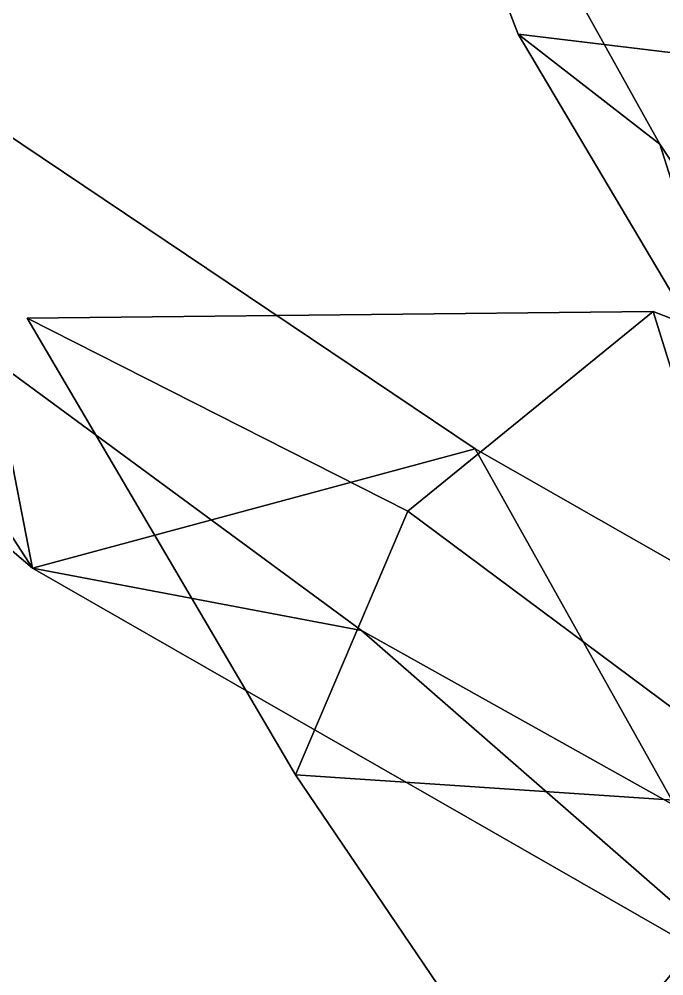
# Model space of a CAD drawing. Header units: metres. Extents: x -219 to 389, y -251 to 301.
# Drawn here: x -131.6 to -80, y 15.3 to 91.9 of the extents above; entities that cross this region are included whole.
import ezdxf

# ---------------------------------------------------------------- set-up
doc = ezdxf.new("R2010")
doc.units = ezdxf.units.M

msp = doc.modelspace()

# ---------------------------------------------------------------- linework, layer by layer
at = {"layer": 'Breeder_Leaf', "color": 3}
for points in [[(-130.9988, 67.9303, 277.9022), (-80.8844, 68.476, 303.2334), (-100.521, 52.5032, 297.9097)], [(-130.9988, 67.9303, 277.9022), (-100.521, 52.5032, 297.9097), (-80.8844, 68.476, 303.2334)], [(-100.521, 52.5032, 297.9097), (-80.8844, 68.476, 303.2334), (-68.4569, 28.6295, 299.9807)], [(-100.521, 52.5032, 297.9097), (-68.4569, 28.6295, 299.9807), (-80.8844, 68.476, 303.2334)], [(-68.4569, 28.6295, 299.9807), (-80.8844, 68.476, 303.2334), (-48.9649, 56.1049, 300.7733)], [(-68.4569, 28.6295, 299.9807), (-48.9649, 56.1049, 300.7733), (-80.8844, 68.476, 303.2334)], [(-109.5089, 31.3863, 311.3067), (-130.9988, 67.9303, 277.9022), (-100.521, 52.5032, 297.9097)], [(-109.5089, 31.3863, 311.3067), (-100.521, 52.5032, 297.9097), (-130.9988, 67.9303, 277.9022)], [(-68.4569, 28.6295, 299.9807), (-109.5089, 31.3863, 311.3067), (-100.521, 52.5032, 297.9097)], [(-68.4569, 28.6295, 299.9807), (-100.521, 52.5032, 297.9097), (-109.5089, 31.3863, 311.3067)], [(-90.03381, 2.6614, 312.9969), (-109.5089, 31.3863, 311.3067), (-68.4569, 28.6295, 299.9807)], [(-90.03381, 2.6614, 312.9969), (-68.4569, 28.6295, 299.9807), (-109.5089, 31.3863, 311.3067)], [(-42.8672, 9.06382, 299.6137), (-90.03381, 2.6614, 312.9969), (-68.4569, 28.6295, 299.9807)], [(-42.8672, 9.06382, 299.6137), (-68.4569, 28.6295, 299.9807), (-90.03381, 2.6614, 312.9969)], [(-94.5315, -0.425, 391.865), (-61.177, 15.5677, 405.6749), (-67.1715, 0.8534, 396.8241)], [(-94.5315, -0.425, 391.865), (-67.1715, 0.8534, 396.8241), (-61.177, 15.5677, 405.6749)]]:
    msp.add_3dface(points, dxfattribs=at)
at = {"layer": 'Breeder_Stipule', "color": 3}
for points in [[(-91.6759, 90.6733, 193.8404), (-80.3562, 81.8575, 172.865), (-106.2897, 128.4508, 190.5876)], [(-91.6759, 90.6733, 193.8404), (-106.2897, 128.4508, 190.5876), (-80.3562, 81.8575, 172.865)], [(-68.4329, 87.8676, 209.3585), (-91.6759, 90.6733, 193.8404), (-106.2897, 128.4508, 190.5876)], [(-68.4329, 87.8676, 209.3585), (-106.2897, 128.4508, 190.5876), (-91.6759, 90.6733, 193.8404)], [(-73.305, 59.6893, 195.727), (-80.3562, 81.8575, 172.865), (-91.6759, 90.6733, 193.8404)], [(-73.305, 59.6893, 195.727), (-91.6759, 90.6733, 193.8404), (-80.3562, 81.8575, 172.865)], [(-68.4329, 87.8676, 209.3585), (-73.305, 59.6893, 195.727), (-91.6759, 90.6733, 193.8404)], [(-68.4329, 87.8676, 209.3585), (-91.6759, 90.6733, 193.8404), (-73.305, 59.6893, 195.727)], [(-138.0312, 86.2922, 121.5855), (-130.5833, 47.9246, 101.0256), (-168.8023, 80.4674, 98.08348)], [(-138.0312, 86.2922, 121.5855), (-168.8023, 80.4674, 98.08348), (-130.5833, 47.9246, 101.0256)], [(-138.0312, 86.2922, 121.5855), (-95.1208, 57.4769, 132.7966), (-130.5833, 47.9246, 101.0256)], [(-138.0312, 86.2922, 121.5855), (-130.5833, 47.9246, 101.0256), (-95.1208, 57.4769, 132.7966)], [(-73.305, 59.6893, 195.727), (-58.6097, 49.1737, 163.8677), (-80.3562, 81.8575, 172.865)], [(-73.305, 59.6893, 195.727), (-80.3562, 81.8575, 172.865), (-58.6097, 49.1737, 163.8677)], [(-130.5833, 47.9246, 101.0256), (-148.429, 75.4472, 69.5393), (-168.8023, 80.4674, 98.08348)], [(-130.5833, 47.9246, 101.0256), (-168.8023, 80.4674, 98.08348), (-148.429, 75.4472, 69.5393)], [(-130.5833, 47.9246, 101.0256), (-104.2402, 42.9456, 57.571), (-148.429, 75.4472, 69.5393)], [(-130.5833, 47.9246, 101.0256), (-148.429, 75.4472, 69.5393), (-104.2402, 42.9456, 57.571)], [(-130.5833, 47.9246, 101.0256), (-95.1208, 57.4769, 132.7966), (-70.505, 13.5152, 99.7083)], [(-130.5833, 47.9246, 101.0256), (-70.505, 13.5152, 99.7083), (-95.1208, 57.4769, 132.7966)], [(-70.505, 13.5152, 99.7083), (-95.1208, 57.4769, 132.7966), (-52.5765, 33.2177, 138.8431)], [(-70.505, 13.5152, 99.7083), (-52.5765, 33.2177, 138.8431), (-95.1208, 57.4769, 132.7966)], [(-70.505, 13.5152, 99.7083), (-104.2402, 42.9456, 57.571), (-130.5833, 47.9246, 101.0256)], [(-70.505, 13.5152, 99.7083), (-130.5833, 47.9246, 101.0256), (-104.2402, 42.9456, 57.571)], [(-70.505, 13.5152, 99.7083), (-63.6128, 20.2374, 50.9523), (-104.2402, 42.9456, 57.571)], [(-70.505, 13.5152, 99.7083), (-104.2402, 42.9456, 57.571), (-63.6128, 20.2374, 50.9523)]]:
    msp.add_3dface(points, dxfattribs=at)

doc.saveas('drawing.dxf')
